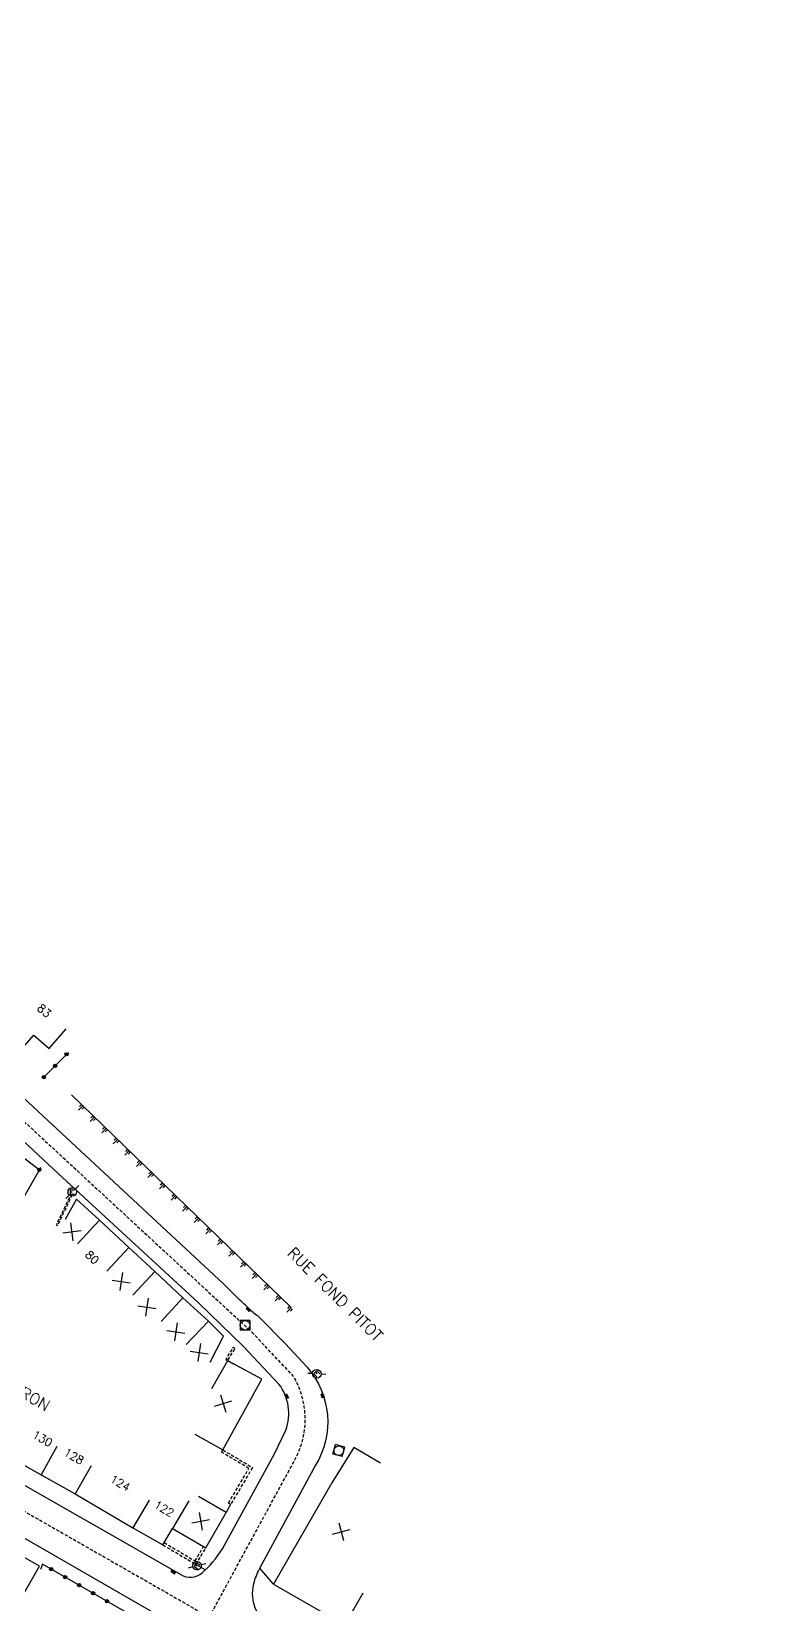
# Model space of a CAD drawing. Header units: millimetres. Extents: x 155999 to 157000, y 121000 to 122000.
# Drawn here: x 156545.5 to 156658.4, y 121685 to 121928.9 of the extents above; entities that cross this region are included whole.
import ezdxf
from ezdxf.enums import TextEntityAlignment as Align

# ---------------------------------------------------------------- set-up
doc = ezdxf.new("R2010")
doc.units = ezdxf.units.MM
doc.linetypes.add('DASHED', pattern=[0.75, 0.5, -0.25])
doc.layers.get('0').update_dxf_attribs({"linetype": 'CONTINUOUS'})
for name, color, linetype in [('W0001', 6, 'DASHED'), ('W0008', 7, 'CONTINUOUS'), ('W0100', 7, 'CONTINUOUS'), ('W0112', 1, 'DASHED'), ('W0211', 2, 'CONTINUOUS'), ('W0322', 7, 'CONTINUOUS'), ('W0334', 7, 'CONTINUOUS'), ('W0400', 7, 'CONTINUOUS'), ('W0420', 7, 'CONTINUOUS'), ('W0471', 7, 'CONTINUOUS'), ('W0989', 7, 'CONTINUOUS'), ('W0991', 7, 'CONTINUOUS'), ('W1102', 7, 'CONTINUOUS')]:
    doc.layers.add(name, color=color, linetype=linetype)
doc.styles.get("Standard").update_dxf_attribs({"font": 'romans.shx', "width": 0.85})

# ---------------------------------------------------------------- blocks, each defined once
blk = doc.blocks.new('t211o')
at = {"color": 0, "linetype": 'Continuous'}
for p, q in [((-0.29, 0.5), (-0.29, 0)), ((0, 1), (0, 0)), ((0.29, 0.5), (0.29, 0))]:
    blk.add_line(p, q, dxfattribs=at)
blk = doc.blocks.new('t322o')
at = {"color": 0, "linetype": 'Continuous'}
for radius in [0.25, 0.15]:
    blk.add_circle((0, 0), radius, dxfattribs=at)
blk = doc.blocks.new('T420')
for p, q in [((0.75, 0.75), (-0.75, 0.75)), ((-0.75, 0.75), (-0.75, -0.75)), ((0.75, 0.75), (0.75, -0.75)), ((0.75, -0.75), (-0.75, -0.75))]:
    blk.add_line(p, q)
blk.add_ellipse((0, 0), major_axis=(-0.53, 0.53), ratio=1, start_param=3.926991, end_param=10.210176)
blk = doc.blocks.new('t991o')
at = {"color": 0, "linetype": 'Continuous'}
for p, q in [((-1, 1), (1, -1)), ((-1, -1), (1, 1))]:
    blk.add_line(p, q, dxfattribs=at)
blk = doc.blocks.new('T471')
for p, q in [((-0.333334, 0.333334), (-0.333334, -0.333334)), ((-0.333334, 0.333334), (0.333334, 0.333334)), ((-0.333334, 0), (0, 0)), ((0.500001, 0.500001), (1.000002, 1.000002)), ((-0.500001, -0.500001), (-1.000002, -1.000002)), ((-0.333334, -0.333334), (0.333334, -0.333334))]:
    blk.add_line(p, q)
blk.add_ellipse((0, 0), major_axis=(0.471405, 0.471405), ratio=1, start_param=5.4977871438, end_param=11.780972451)
blk = doc.blocks.new('T400')
for p, q in [((-0.15, 0.3), (0.15, 0.3)), ((-0.15, -0.25), (-0.15, 0.3)), ((-0.15, 0.15), (0.15, 0.15)), ((-0.15, 0), (0.15, 0)), ((0.15, 0.3), (0.15, -0.25)), ((-0.15, -0.15), (0.15, -0.15)), ((-0.15, -0.25), (-0.15, -0.3)), ((-0.15, -0.3), (0.15, -0.3)), ((0.15, -0.3), (0.15, -0.25))]:
    blk.add_line(p, q)

msp = doc.modelspace()

# ---------------------------------------------------------------- linework, layer by layer
at = {"layer": 'W0001', "flags": 128}
msp.add_lwpolyline([(156449.13, 121928.94), (156454.45, 121921.73), (156482.17, 121889.84), (156502.13, 121866), (156505.55, 121861.83), (156508.02, 121857.46), (156510.48, 121851.2), (156512.38, 121843.99), (156513.33, 121837.35), (156512.76, 121830.33), (156507.61, 121798.71), (156507.99, 121795.3), (156510.65, 121790.93), (156515.02, 121786.95), (156564.82, 121740.92), (156579.56, 121727.29)], dxfattribs=at)
for points in [[(156473.19, 121740.25), (156488.24, 121731.59), (156535.12, 121704.7), (156567.39, 121686.25), (156581.24, 121678.28), (156617.28, 121657.54), (156656.65, 121635.19), (156692.08, 121614.92), (156713.06, 121602.29, -0.011708), (156758.64, 121573.38), (156772.71, 121564.41, -0.052431), (156778.62, 121559.36), (156794.91, 121542.19), (156814.81, 121523.84), (156828.76, 121510.98), (156860.75, 121481.64), (156885.26, 121459.31), (156888.8, 121456.11, -0.026908), (156901.7, 121442.1, -0.024005), (156907.62, 121434.69), (156923.71, 121412.62)], [(156573.03, 121683), (156586.33, 121707.43, 0.267142), (156586.02, 121720.46), (156579.56, 121727.29)]]:
    msp.add_lwpolyline(points, format="xyb", dxfattribs=at)
at = {"layer": 'W0008', "flags": 128}
for points in [[(156467.96, 121771.17), (156500.93, 121788.95, -0.040171), (156502.04, 121789.58, -0.060608), (156502.85, 121789.85, -0.026841), (156504.44, 121790.08, -0.048869), (156505.32, 121790.08, -0.048806), (156505.87, 121789.96, -0.011924), (156508.03, 121789.24, -0.064514), (156510.31, 121788.07, -0.051321), (156512.76, 121785.97), (156516.23, 121782.8), (156540.07, 121760.66), (156549.66, 121751.76), (156571.34, 121731.74), (156578.31, 121725.03), (156578.31, 121725.03)], [(156580.8, 121729.54, -0.052355), (156579.3, 121730.74, 0.002304), (156577.52, 121732.44), (156575.23, 121734.69), (156543.49, 121764.2)]]:
    msp.add_lwpolyline(points, format="xyb", dxfattribs=at)
at = {"layer": 'W0008'}
for points in [[(156474.32, 121743.69), (156489.98, 121734.62), (156536.86, 121707.73), (156568.96, 121689.39, 0.317206), (156572.26, 121690.18, 0.074679), (156575.4, 121694.16), (156583.16, 121708.31), (156584.9, 121712.01, 0.253983), (156583.84, 121719.16), (156578.31, 121725.03)], [(156472.07, 121736.81), (156485.84, 121728.94), (156533.32, 121701.63), (156568.69, 121681.26, -0.056173)], [(156580.8, 121729.54), (156584.79, 121725.46), (156588.2, 121721.76, -0.329896), (156589.5, 121706.56), (156580.83, 121690.54, 0.063481), (156579.89, 121688.16, 0.348455), (156582.93, 121681.34), (156619.01, 121660.58), (156658.38, 121638.23, 0.177), (156663.43, 121637.44)]]:
    msp.add_lwpolyline(points, format="xyb", dxfattribs=at)
at = {"layer": 'W0100', "flags": 128}
for points in [[(156536.36, 121785.39), (156533.13, 121781.57), (156536.17, 121779), (156534.92, 121777.51), (156539.14, 121773.79), (156543.19, 121770.27), (156545.82, 121773.29), (156548.22, 121771.21), (156550.84, 121774.23)], [(156540.42, 121750.91), (156543.47, 121754.87), (156546.68, 121752.4), (156546.58, 121752.23), (156544.12, 121747.87)], [(156573.18, 121722.57), (156575.23, 121726.58), (156572.94, 121728.91), (156568.95, 121732.53), (156564.61, 121736.61), (156560.55, 121740.35), (156556, 121744.58), (156552.45, 121747.83), (156550.68, 121744.69)], [(156573.42, 121718.45), (156575.89, 121722.8), (156576.81, 121722.31)]]:
    msp.add_lwpolyline(points, dxfattribs=at)
at = {"layer": 'W0100'}
for points in [[(156570.77, 121711.37), (156575.14, 121708.95), (156581.19, 121719.9), (156576.81, 121722.31)], [(156544.2, 121686.57), (156546.69, 121690.9), (156537.98, 121695.9), (156535.28, 121697.5), (156527.08, 121702.31), (156521.4, 121705.61), (156515.34, 121709.13), (156512.73, 121710.6), (156509.13, 121712.63), (156506.67, 121708.28)], [(156540.58, 121714.43), (156538.09, 121710.09), (156542.46, 121707.59), (156546.96, 121705.1), (156552.24, 121702.11), (156561.2, 121696.85), (156565.84, 121694.21)], [(156565.84, 121694.21), (156567.31, 121696.75), (156572.49, 121693.75), (156575.67, 121699.24), (156571.34, 121701.74)]]:
    msp.add_lwpolyline(points, dxfattribs=at)
msp.add_lwpolyline([(156599.61, 121706.89), (156595.44, 121709.31), (156592.05, 121703.82), (156582.98, 121688.13), (156594.04, 121681.77), (156594.42, 121682.45), (156612.83, 121671.87, 0.338563), (156613.82, 121672.24), (156615.91, 121675.87)], format="xyb", dxfattribs=at)
at = {"layer": 'W0112', "flags": 128}
for points in [[(156551.76, 121748.47), (156551.55, 121748.57), (156551.45, 121748.35), (156549.3, 121743.84), (156549.51, 121743.74), (156551.66, 121748.25)], [(156577.03, 121724.67), (156576.72, 121724.85), (156575.58, 121722.98), (156575.89, 121722.8)]]:
    msp.add_lwpolyline(points, close=True, dxfattribs=at)
at = {"layer": 'W0112'}
msp.add_lwpolyline([(156576.01, 121700.69), (156579.19, 121706.07), (156574.94, 121708.61), (156575.14, 121708.95), (156579.73, 121706.21), (156576.35, 121700.48)], close=True, dxfattribs=at)
for points in [[(156565.84, 121694.21), (156570.98, 121691.18), (156572.49, 121693.75)], [(156566.04, 121694.56), (156570.84, 121691.73), (156572.14, 121693.95)]]:
    msp.add_lwpolyline(points, dxfattribs=at)
at = {"layer": 'W0211', "flags": 128}
msp.add_lwpolyline([(156585.76, 121731.02), (156551.69, 121764.04)], dxfattribs=at)
at = {"layer": 'W0322', "flags": 128}
for points in [[(156547.37, 121766.76), (156547.66, 121767.05), (156551.19, 121770.59)], [(156546.68, 121752.4), (156546.9, 121752.81)]]:
    msp.add_lwpolyline(points, dxfattribs=at)
at = {"layer": 'W0322'}
msp.add_lwpolyline([(156562.37, 121676.99), (156562.55, 121680.12), (156563.6, 121681.77), (156547.16, 121691.24), (156546.88, 121690.41)], dxfattribs=at)
at = {"layer": 'W0334', "flags": 128}
msp.add_lwpolyline([(156576.35, 121700.48), (156575.67, 121699.24)], dxfattribs=at)
at = {"layer": 'W0334'}
for points in [[(156570.98, 121691.18), (156572.43, 121690.33)], [(156582.98, 121688.13), (156580.87, 121690.61)]]:
    msp.add_lwpolyline(points, dxfattribs=at)
at = {"layer": 'W1102'}
for p, q in [((156552.61, 121740.91), (156556, 121744.58)), ((156557.15, 121736.68), (156560.55, 121740.35)), ((156561.2, 121732.95), (156564.61, 121736.61)), ((156568.95, 121732.53), (156565.56, 121728.86)), ((156572.94, 121728.91), (156569.47, 121725.3)), ((156549.38, 121709.47), (156546.96, 121705.1)), ((156554.7, 121706.46), (156552.24, 121702.11)), ((156563.73, 121701.17), (156561.2, 121696.85)), ((156569.84, 121701.06), (156567.31, 121696.75))]:
    msp.add_line(p, q, dxfattribs=at)
at = {"layer": 'W1102', "flags": 128}
msp.add_lwpolyline([(156594.42, 121682.45), (156596.91, 121686.78)], dxfattribs=at)

# ---------------------------------------------------------------- block references
at = {"layer": 'W0211', "rotation": 135.8931357935642}
for p in [(156553.45, 121762.34), (156555.24, 121760.6), (156557.04, 121758.86), (156558.83, 121757.12), (156560.63, 121755.38), (156562.42, 121753.64), (156564.22, 121751.9), (156566.01, 121750.16), (156567.81, 121748.42), (156569.6, 121746.68), (156571.4, 121744.94), (156573.19, 121743.2), (156574.99, 121741.46), (156576.78, 121739.72), (156578.58, 121737.98), (156580.37, 121736.24), (156582.17, 121734.5), (156583.96, 121732.76), (156585.76, 121731.02)]:
    msp.add_blockref('t211o', p, dxfattribs=at)
at = {"layer": 'W0322'}
for p, rotation in [((156549.13, 121768.53), 45.09853484440703), ((156550.9, 121770.3), 45.09853484440703), ((156547.37, 121766.76), 45.09853485066247), ((156546.68, 121752.4), 61.45251255771495), ((156548.51, 121690.46), 150.055360597788), ((156550.67, 121689.21), 150.055360597788), ((156552.84, 121687.97), 150.055360597788), ((156555.01, 121686.72), 150.055360597788), ((156557.17, 121685.47), 150.055360597788)]:
    msp.add_blockref('t322o', p, dxfattribs=dict(at, rotation=rotation))
at = {"layer": 'W0400'}
for p, rotation in [((156579.09, 121730.74), 226.6481302220948), ((156585.05, 121717.23), 203.5724552983091), ((156590.62, 121717.33), 197.4329127993197), ((156567.44, 121690), 60.251442719963)]:
    msp.add_blockref('T400', p, dxfattribs=dict(at, rotation=rotation))
at = {"layer": 'W0420'}
msp.add_blockref('T420', (156578.59, 121728.29), dxfattribs=at)
at = {"layer": 'W0420', "rotation": 255.123449095513}
msp.add_blockref('T420', (156593.13, 121708.84), dxfattribs=at)
at = {"layer": 'W0471'}
msp.add_blockref('T471', (156551.79, 121748.95), dxfattribs=at)
for p, rotation in [((156589.72, 121720.75), 312.743043616628), ((156571.13, 121690.98), 329.485171518626)]:
    msp.add_blockref('T471', p, dxfattribs=dict(at, rotation=rotation))
at = {"layer": 'W0991'}
for p, rotation in [((156551.74, 121742.78), 52.70734405635579), ((156559.38, 121735.05), 306.65916), ((156563.35, 121731.08), 306.65916), ((156567.86, 121727.26), 306.65916), ((156571.45, 121724.05), 306.65916), ((156575.19, 121716.14), 331.098629101805), ((156571.7, 121697.87), 325.4785542135236), ((156593.49, 121696.25), 330.109756113994)]:
    msp.add_blockref('t991o', p, dxfattribs=dict(at, rotation=rotation))

# ---------------------------------------------------------------- texts
at = {"layer": 'W0989'}
for s, rotation, p in [('RUE FOND PITOT', 315.313, (156592.57, 121733.09)), ('RUE BRIGADE PIRON', 330.0581, (156537.81, 121721.57))]:
    msp.add_text(s, height=1.75, rotation=rotation, dxfattribs=at).set_placement(p, align=Align.MIDDLE)
at = {"layer": 'W0991'}
for s, rotation, p in [('83', 319.0264, (156547.43, 121777.05)), ('80', 317.0799, (156554.87, 121738.8)), ('130', 329.6204, (156547.16, 121710.7)), ('128', 329.6204, (156552.04, 121707.97)), ('124', 329.6253, (156559.22, 121703.81)), ('122', 329.6204, (156566.03, 121699.82))]:
    msp.add_text(s, height=1.25, rotation=rotation, dxfattribs=at).set_placement(p, align=Align.MIDDLE)

doc.saveas('drawing.dxf')
